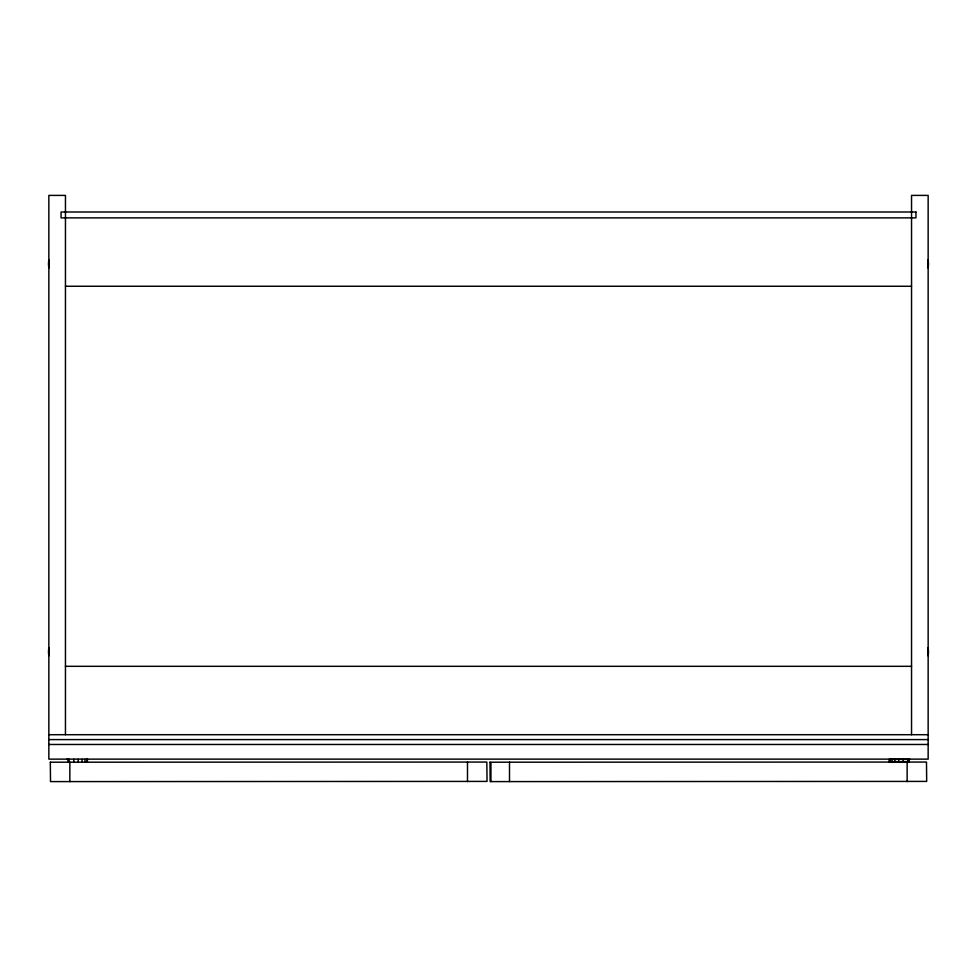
<?xml version="1.0" encoding="UTF-8"?>
<svg xmlns="http://www.w3.org/2000/svg" width="977" height="977" viewBox="0 0 977 977"><rect width="100%" height="100%" fill="white"/><g stroke="black" fill="none" stroke-linecap="round" stroke-linejoin="round"><path stroke-width="1.47" d="M908.879 759.776L909.807 759.288M65.459 286.261L911.541 286.261M65.459 666.314L911.541 666.314M48.85 734.704L928.15 734.704M48.85 739.589L928.15 739.589M48.85 744.474L928.15 744.474M67.144 759.092L68.072 759.593M911.541 734.704L911.541 195.4L928.15 195.4L928.15 759.129L48.85 759.129L48.85 195.4L65.459 195.4L65.459 734.704M908.525 759.214L908.525 762.097M907.828 759.398L907.828 762.292M907.144 762.06L907.144 781.588M903.102 759.398L903.102 762.292M898.706 759.398L898.706 762.292M894.92 759.398L894.92 762.292M892.013 759.398L892.013 762.292M890.194 759.398L890.194 762.292M889.839 759.214L889.839 762.097M889.217 759.214L889.217 762.097M509.505 762.06L509.505 781.588M490.942 763.037L490.942 774.272M490.942 775.249L490.942 781.6M467.495 762.06L467.495 781.588M87.38 759.214L87.38 762.097M86.758 759.214L86.758 762.097M84.938 759.214L84.938 762.097M82.031 759.214L82.031 762.097M78.245 759.214L78.245 762.097M73.849 759.214L73.849 762.097M69.856 762.06L69.856 781.588M69.123 759.214L69.123 762.097M68.072 759.214L68.072 762.097M48.935 267.783A29.481 29.481 0 0 1 48.935 260.126M48.801 267.796A29.481 29.481 0 0 1 48.789 260.114M928.065 260.126A29.481 29.481 0 0 1 928.065 267.783M928.162 260.114A29.395 29.395 0 0 1 928.187 267.796M928.065 647.995A29.481 29.481 0 0 1 928.065 655.652M928.162 647.983A29.395 29.395 0 0 1 928.187 655.665M48.935 655.652A29.481 29.481 0 0 1 48.935 647.995M48.801 655.665A29.481 29.481 0 0 1 48.789 647.983M50.328 762.207L50.511 781.6L487.034 781.405L486.839 762.06L50.328 762.207M489.978 762.207L490.161 781.6L926.684 781.405L926.489 762.06L489.978 762.207M915.938 212.009L61.062 212.009L61.062 217.871L915.938 217.871L915.938 212.009M908.879 759.398L889.571 759.398L889.571 762.292L908.879 762.292L908.879 759.398"/></g></svg>
